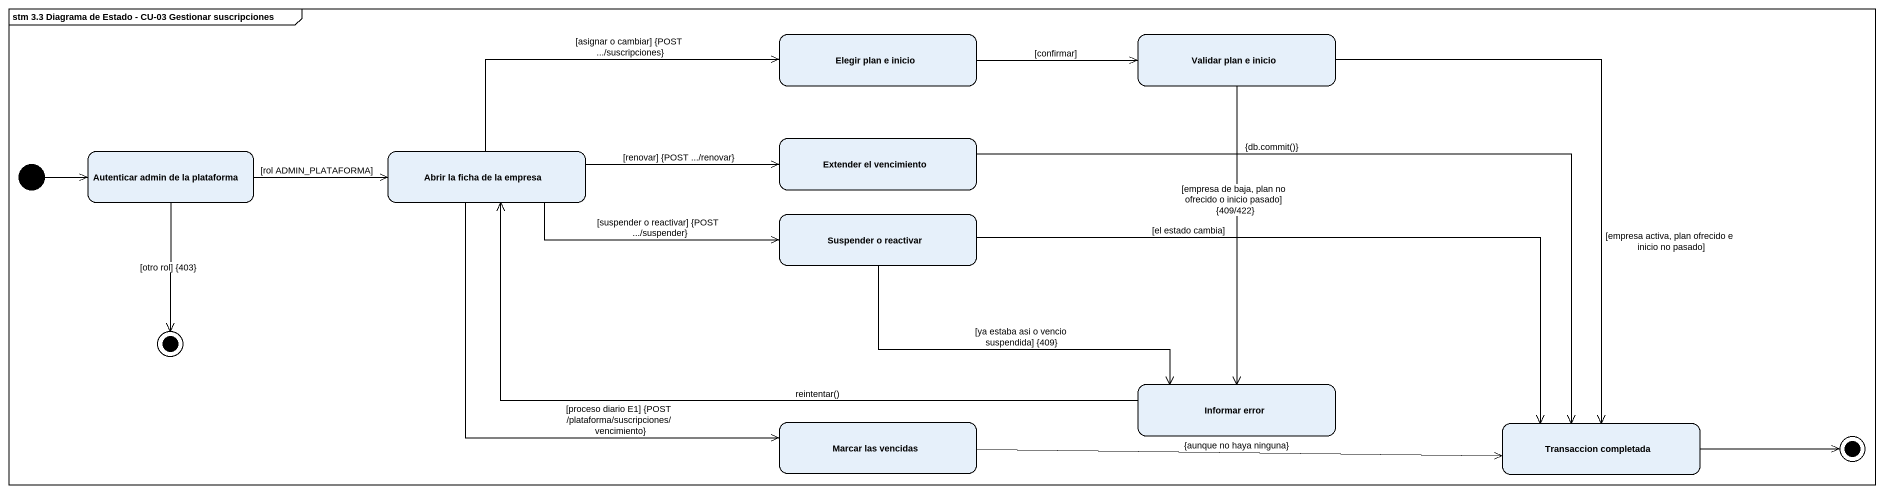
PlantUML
@startuml
mainframe stm 3.3 Diagrama de Estado - CU-03 Gestionar suscripciones
hide empty description
state "Elegir plan e inicio" as Elegir_plan_e_inicio
state "Validar plan e inicio" as Validar_plan_e_inicio
state "Autenticar admin de la plataforma" as Autenticar_admin_de_la
state "Abrir la ficha de la empresa" as Abrir_la_ficha_de_la_empresa
state "Extender el vencimiento" as Extender_el_vencimiento
state "Suspender o reactivar" as Suspender_o_reactivar
state final1 <<end>>
state "Informar error" as Informar_error
state "Marcar las vencidas" as Marcar_las_vencidas
state "Transaccion completada" as Transaccion_completada
state final2 <<end>>
[*] -right-> Autenticar_admin_de_la
Elegir_plan_e_inicio -right-> Validar_plan_e_inicio : [confirmar]
Validar_plan_e_inicio --> Informar_error : [empresa de baja, plan no ofrecido o inicio pasado] {409/422}
Validar_plan_e_inicio --> Transaccion_completada : [empresa activa, plan ofrecido e inicio no pasado]
Autenticar_admin_de_la -right-> Abrir_la_ficha_de_la_empresa : [rol ADMIN_PLATAFORMA]
Autenticar_admin_de_la --> final1 : [otro rol] {403}
Abrir_la_ficha_de_la_empresa -right-> Elegir_plan_e_inicio : [asignar o cambiar] {POST .../suscripciones}
Abrir_la_ficha_de_la_empresa -right-> Extender_el_vencimiento : [renovar] {POST .../renovar}
Abrir_la_ficha_de_la_empresa -right-> Suspender_o_reactivar : [suspender o reactivar] {POST .../suspender}
Abrir_la_ficha_de_la_empresa --> Marcar_las_vencidas : [proceso diario E1] {POST /plataforma/suscripciones/vencimiento}
Extender_el_vencimiento -right-> Transaccion_completada : {db.commit()}
Suspender_o_reactivar -right-> Informar_error : [ya estaba asi o vencio suspendida] {409}
Suspender_o_reactivar -right-> Transaccion_completada : [el estado cambia]
Informar_error -left-> Abrir_la_ficha_de_la_empresa : reintentar()
Marcar_las_vencidas -right-> Transaccion_completada : {aunque no haya ninguna}
Transaccion_completada -right-> final2
@enduml
